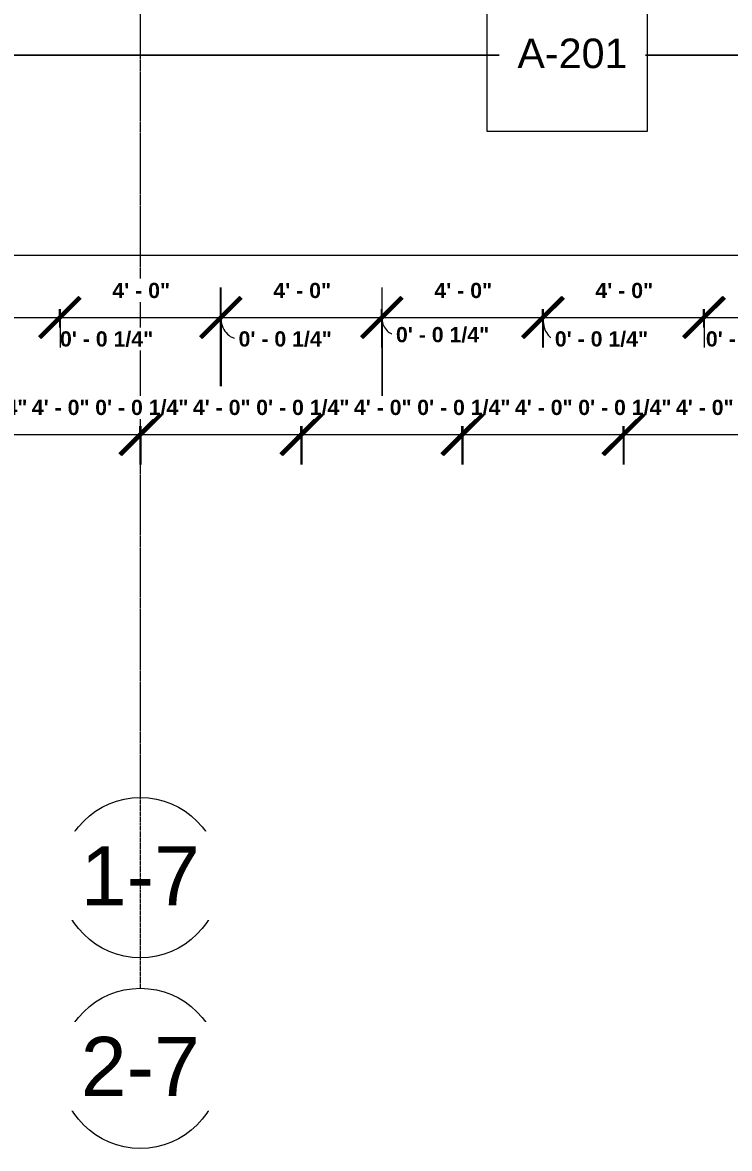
# Model space of a CAD drawing. Header units: inches. Extents: x 23906 to 26777, y -23220 to -20467.
# Drawn here: x 24498.1 to 24709.9, y -23219.7 to -22882.3 of the extents above; entities that cross this region are included whole.
import ezdxf

# ---------------------------------------------------------------- set-up
doc = ezdxf.new("R2010")
doc.units = ezdxf.units.IN
doc.header["$MEASUREMENT"] = 0
doc.linetypes.add('Grid Line 1_2_', pattern=[0.875, 0.5, -0.125, 0.125, -0.125])
for name, color, linetype, lineweight in [('A-ANNO-DIMS', 211, 'Continuous', 9), ('A-ANNO-DIMS-96', 211, 'Continuous', 9), ('A-SITE-ROAD', 130, 'Continuous', 20), ('A-SITE-SWLK', 140, 'Continuous', 20), ('C-TOPO', 7, 'Continuous', 20), ('G-ANNO-SYMB', 111, 'Continuous', 9), ('S-GRID', 1, 'Continuous', 9), ('S-GRID-IDEN', 1, 'Continuous', 9)]:
    doc.layers.add(name, color=color, linetype=linetype, lineweight=lineweight)
doc.styles.add('Arial', font='arial.ttf', dxfattribs={"height": 17.703593})
doc.styles.add('Arial_1', font='arial.ttf', dxfattribs={"height": 8.851796})
doc.styles.add('Arial_B_1', font='arialbd.ttf', dxfattribs={"height": 4.566403})
doc.dimstyles.new('OD_Dimension_2_1', dxfattribs={"dimscale": 12, "dimtxt": 4.5, "dimasz": 1, "dimexe": 0.75, "dimexo": 0.5, "dimgap": 0.375, "dimtad": 1, "dimdec": 4, "dimrnd": 0.0625, "dimzin": 1, "dimdsep": 46, "dimlunit": 4, "dimtxsty": 'Arial_B_1', "dimblk1": 'OBLIQUE', "dimblk2": 'OBLIQUE', "dimsah": 1, "dimcen": 0.09, "dimdle": 0.75, "dimazin": 0, "dimtfac": 1, "dimtdec": 4, "dimtix": 1, "dimtmove": 1, "dimatfit": 3, "dimfxl": 1, "dimtvp": 1, "dimtfill": 1, "dimfrac": 2, "dimtolj": 1, "dimtzin": 0, "dimlwd": 13, "dimlwe": 13, "dimarcsym": 2})
doc.dimstyles.new('OD_Dimension_2_2', dxfattribs={"dimscale": 12, "dimtxt": 4.5, "dimasz": 1, "dimexe": 0.75, "dimexo": 0.5, "dimgap": 0.375, "dimtad": 1, "dimdec": 4, "dimrnd": 0.0625, "dimzin": 1, "dimdsep": 46, "dimlunit": 4, "dimtxsty": 'Arial_B_1', "dimblk1": 'OBLIQUE', "dimblk2": 'OBLIQUE', "dimsah": 1, "dimcen": 0.09, "dimdle": 0.75, "dimazin": 0, "dimtfac": 1, "dimtdec": 4, "dimtix": 1, "dimtmove": 0, "dimatfit": 3, "dimfxl": 1, "dimtvp": 1, "dimtfill": 1, "dimfrac": 2, "dimtolj": 1, "dimtzin": 0, "dimlwd": 13, "dimlwe": 13, "dimarcsym": 2})

# ---------------------------------------------------------------- blocks, each defined once
blk = doc.blocks.new('Grid - Grid Head - Circle-14747-Enlarged First Floor Plan _East_')
at = {"layer": 'S-GRID-IDEN'}
blk.add_circle((0, 0), 0.25, dxfattribs=at)
blk = doc.blocks.new('Elevation - Detail Number-93309-Enlarged First Floor Plan _East_')
at = {"layer": 'G-ANNO-SYMB'}
for p, q in [((-0.25, -0.25), (-0.25, 0.25)), ((-0.25, 0.25), (0.25, 0.25)), ((0.25, 0.25), (0.25, -0.25)), ((0.25, -0.25), (-0.25, -0.25))]:
    blk.add_line(p, q, dxfattribs=at)
blk = doc.blocks.new('DIMBLOCK102-Enlarged First Floor Plan _East_')
at = {"layer": 'A-ANNO-DIMS-96', "lineweight": 13}
for p, q in [((24461.14, -22991.26), (24461.14, -22961.65)), ((24509.14, -22968.16), (24509.14, -22979.65)), ((24509.14, -22970.65), (24509.14, -22968.16)), ((24461.14, -22970.65), (24509.14, -22970.65)), ((24461.14, -22970.65), (24461.14, -22991.26))]:
    blk.add_line(p, q, dxfattribs=at)
at = {"layer": 'A-ANNO-DIMS-96', "lineweight": 50}
for p, q in [((24461.14, -22970.65), (24467.14, -22964.65)), ((24509.14, -22970.65), (24515.14, -22964.65)), ((24461.14, -22970.65), (24455.14, -22976.65)), ((24509.14, -22970.65), (24503.14, -22976.65))]:
    blk.add_line(p, q, dxfattribs=at)
at = {"layer": 'A-ANNO-DIMS-96', "color": 0, "lineweight": 13, "insert": (24476.75, -22960.29), "char_height": 4.566, "width": 20.1429, "attachment_point": 1, "line_spacing_factor": 0.938532, "style": 'Arial_B_1', "bg_fill": 3, "box_fill_scale": 1.25, "bg_fill_color": 0, "bg_fill_transparency": 0}
blk.add_mtext('4\' - 0"', dxfattribs=at)
blk = doc.blocks.new('_Oblique')
at = {"color": 0, "linetype": 'ByBlock', "lineweight": -2}
blk.add_line((-0.5, -0.5), (0.5, 0.5), dxfattribs=at)
blk = doc.blocks.new('DIMBLOCK103-Enlarged First Floor Plan _East_')
at = {"layer": 'A-ANNO-DIMS-96', "lineweight": 50}
for p, q in [((24509.14, -22970.65), (24515.14, -22964.65)), ((24509.39, -22970.65), (24515.39, -22964.65)), ((24509.14, -22970.65), (24503.14, -22976.65)), ((24509.39, -22970.65), (24503.39, -22976.65))]:
    blk.add_line(p, q, dxfattribs=at)
at = {"layer": 'A-ANNO-DIMS-96', "lineweight": 13}
for p, q in [((24509.14, -22968.16), (24509.14, -22979.65)), ((24509.14, -22970.65), (24509.14, -22968.16)), ((24509.39, -22968.16), (24509.39, -22979.65)), ((24509.39, -22970.65), (24509.39, -22968.16)), ((24509.14, -22970.65), (24509.39, -22970.65))]:
    blk.add_line(p, q, dxfattribs=at)
blk.add_ellipse((24509.3, -22970.65), major_axis=(0, 6.44), ratio=0.005126, start_param=1.570796, end_param=3.141593, dxfattribs=at)
at = {"layer": 'A-ANNO-DIMS-96', "color": 0, "lineweight": 13, "insert": (24509.3, -22974.81), "char_height": 4.5664, "width": 32.4857, "attachment_point": 1, "line_spacing_factor": 0.938532, "style": 'Arial_B_1', "bg_fill": 3, "box_fill_scale": 1.25, "bg_fill_color": 0, "bg_fill_transparency": 0}
blk.add_mtext('0\' - 0 1/4"', dxfattribs=at)
blk = doc.blocks.new('DIMBLOCK104-Enlarged First Floor Plan _East_')
at = {"layer": 'A-ANNO-DIMS-96', "lineweight": 13}
for p, q in [((24557.39, -22991.26), (24557.39, -22961.65)), ((24509.39, -22968.16), (24509.39, -22979.65)), ((24509.39, -22970.65), (24509.39, -22968.16)), ((24509.39, -22970.65), (24557.39, -22970.65)), ((24557.39, -22970.65), (24557.39, -22991.26))]:
    blk.add_line(p, q, dxfattribs=at)
at = {"layer": 'A-ANNO-DIMS-96', "lineweight": 50}
for p, q in [((24509.39, -22970.65), (24515.39, -22964.65)), ((24557.39, -22970.65), (24563.39, -22964.65)), ((24509.39, -22970.65), (24503.39, -22976.65)), ((24557.39, -22970.65), (24551.39, -22976.65))]:
    blk.add_line(p, q, dxfattribs=at)
at = {"layer": 'A-ANNO-DIMS-96', "color": 0, "lineweight": 13, "insert": (24525, -22960.29), "char_height": 4.566, "width": 20.1429, "attachment_point": 1, "line_spacing_factor": 0.938532, "style": 'Arial_B_1', "bg_fill": 3, "box_fill_scale": 1.25, "bg_fill_color": 0, "bg_fill_transparency": 0}
blk.add_mtext('4\' - 0"', dxfattribs=at)
blk = doc.blocks.new('DIMBLOCK105-Enlarged First Floor Plan _East_')
at = {"layer": 'A-ANNO-DIMS-96', "lineweight": 13}
for p, q in [((24557.39, -22991.26), (24557.39, -22961.65)), ((24557.64, -22991.26), (24557.64, -22961.65)), ((24557.39, -22970.65), (24557.64, -22970.65)), ((24557.39, -22970.65), (24557.39, -22991.26)), ((24557.64, -22970.65), (24557.64, -22991.26))]:
    blk.add_line(p, q, dxfattribs=at)
at = {"layer": 'A-ANNO-DIMS-96', "lineweight": 50}
for p, q in [((24557.39, -22970.65), (24563.39, -22964.65)), ((24557.64, -22970.65), (24563.64, -22964.65)), ((24557.39, -22970.65), (24551.39, -22976.65)), ((24557.64, -22970.65), (24551.64, -22976.65))]:
    blk.add_line(p, q, dxfattribs=at)
at = {"layer": 'A-ANNO-DIMS-96', "lineweight": 13}
blk.add_ellipse((24562.81, -22970.65), major_axis=(0, 6.44), ratio=0.821319, start_param=1.570796, end_param=3.141593, dxfattribs=at)
at = {"layer": 'A-ANNO-DIMS-96', "color": 0, "lineweight": 13, "insert": (24562.81, -22974.81), "char_height": 4.5664, "width": 32.4857, "attachment_point": 1, "line_spacing_factor": 0.938532, "style": 'Arial_B_1', "bg_fill": 3, "box_fill_scale": 1.25, "bg_fill_color": 0, "bg_fill_transparency": 0}
blk.add_mtext('0\' - 0 1/4"', dxfattribs=at)
blk = doc.blocks.new('DIMBLOCK106-Enlarged First Floor Plan _East_')
at = {"layer": 'A-ANNO-DIMS-96', "lineweight": 13}
for p, q in [((24557.64, -22991.26), (24557.64, -22961.65)), ((24605.64, -22968.16), (24605.64, -22979.65)), ((24605.64, -22970.65), (24605.64, -22968.16)), ((24557.64, -22970.65), (24605.64, -22970.65)), ((24557.64, -22970.65), (24557.64, -22991.26))]:
    blk.add_line(p, q, dxfattribs=at)
at = {"layer": 'A-ANNO-DIMS-96', "lineweight": 50}
for p, q in [((24557.64, -22970.65), (24563.64, -22964.65)), ((24605.64, -22970.65), (24611.64, -22964.65)), ((24557.64, -22970.65), (24551.64, -22976.65)), ((24605.64, -22970.65), (24599.64, -22976.65))]:
    blk.add_line(p, q, dxfattribs=at)
at = {"layer": 'A-ANNO-DIMS-96', "color": 0, "lineweight": 13, "insert": (24573.25, -22960.29), "char_height": 4.566, "width": 20.1429, "attachment_point": 1, "line_spacing_factor": 0.938532, "style": 'Arial_B_1', "bg_fill": 3, "box_fill_scale": 1.25, "bg_fill_color": 0, "bg_fill_transparency": 0}
blk.add_mtext('4\' - 0"', dxfattribs=at)
blk = doc.blocks.new('DIMBLOCK107-Enlarged First Floor Plan _East_')
at = {"layer": 'A-ANNO-DIMS-96', "lineweight": 13}
for p, q in [((24605.89, -22998.63), (24605.89, -22961.65)), ((24605.64, -22968.16), (24605.64, -22979.65)), ((24605.64, -22970.65), (24605.64, -22968.16)), ((24605.64, -22970.65), (24605.89, -22970.65)), ((24605.89, -22970.65), (24605.89, -22998.63))]:
    blk.add_line(p, q, dxfattribs=at)
at = {"layer": 'A-ANNO-DIMS-96', "lineweight": 50}
for p, q in [((24605.64, -22970.65), (24611.64, -22964.65)), ((24605.89, -22970.65), (24611.89, -22964.65)), ((24605.64, -22970.65), (24599.64, -22976.65)), ((24605.89, -22970.65), (24599.89, -22976.65))]:
    blk.add_line(p, q, dxfattribs=at)
at = {"layer": 'A-ANNO-DIMS-96', "lineweight": 13}
blk.add_ellipse((24609.98, -22970.65), major_axis=(0, 5.15), ratio=0.817726, start_param=1.570796, end_param=3.141593, dxfattribs=at)
at = {"layer": 'A-ANNO-DIMS-96', "color": 0, "lineweight": 13, "insert": (24609.98, -22973.52), "char_height": 4.5664, "width": 32.4857, "attachment_point": 1, "line_spacing_factor": 0.938532, "style": 'Arial_B_1', "bg_fill": 3, "box_fill_scale": 1.25, "bg_fill_color": 0, "bg_fill_transparency": 0}
blk.add_mtext('0\' - 0 1/4"', dxfattribs=at)
blk = doc.blocks.new('DIMBLOCK108-Enlarged First Floor Plan _East_')
at = {"layer": 'A-ANNO-DIMS-96', "lineweight": 13}
for p, q in [((24605.89, -22998.63), (24605.89, -22961.65)), ((24653.89, -22968.16), (24653.89, -22979.65)), ((24653.89, -22970.65), (24653.89, -22968.16)), ((24605.89, -22970.65), (24653.89, -22970.65)), ((24605.89, -22970.65), (24605.89, -22998.63))]:
    blk.add_line(p, q, dxfattribs=at)
at = {"layer": 'A-ANNO-DIMS-96', "lineweight": 50}
for p, q in [((24605.89, -22970.65), (24611.89, -22964.65)), ((24653.89, -22970.65), (24659.89, -22964.65)), ((24605.89, -22970.65), (24599.89, -22976.65)), ((24653.89, -22970.65), (24647.89, -22976.65))]:
    blk.add_line(p, q, dxfattribs=at)
at = {"layer": 'A-ANNO-DIMS-96', "color": 0, "lineweight": 13, "insert": (24621.5, -22960.29), "char_height": 4.566, "width": 20.1429, "attachment_point": 1, "line_spacing_factor": 0.938532, "style": 'Arial_B_1', "bg_fill": 3, "box_fill_scale": 1.25, "bg_fill_color": 0, "bg_fill_transparency": 0}
blk.add_mtext('4\' - 0"', dxfattribs=at)
blk = doc.blocks.new('DIMBLOCK109-Enlarged First Floor Plan _East_')
at = {"layer": 'A-ANNO-DIMS-96', "lineweight": 50}
for p, q in [((24653.89, -22970.65), (24659.89, -22964.65)), ((24654.14, -22970.65), (24660.14, -22964.65)), ((24653.89, -22970.65), (24647.89, -22976.65)), ((24654.14, -22970.65), (24648.14, -22976.65))]:
    blk.add_line(p, q, dxfattribs=at)
at = {"layer": 'A-ANNO-DIMS-96', "lineweight": 13}
for p, q in [((24653.89, -22968.16), (24653.89, -22979.65)), ((24653.89, -22970.65), (24653.89, -22968.16)), ((24654.14, -22968.16), (24654.14, -22979.65)), ((24654.14, -22970.65), (24654.14, -22968.16)), ((24653.89, -22970.65), (24654.14, -22970.65))]:
    blk.add_line(p, q, dxfattribs=at)
blk.add_ellipse((24657.59, -22970.65), major_axis=(0, 6.44), ratio=0.555523, start_param=1.570796, end_param=3.141593, dxfattribs=at)
at = {"layer": 'A-ANNO-DIMS-96', "color": 0, "lineweight": 13, "insert": (24657.59, -22974.81), "char_height": 4.5664, "width": 32.4857, "attachment_point": 1, "line_spacing_factor": 0.938532, "style": 'Arial_B_1', "bg_fill": 3, "box_fill_scale": 1.25, "bg_fill_color": 0, "bg_fill_transparency": 0}
blk.add_mtext('0\' - 0 1/4"', dxfattribs=at)
blk = doc.blocks.new('DIMBLOCK110-Enlarged First Floor Plan _East_')
at = {"layer": 'A-ANNO-DIMS-96', "lineweight": 50}
for p, q in [((24654.14, -22970.65), (24660.14, -22964.65)), ((24702.14, -22970.65), (24708.14, -22964.65)), ((24654.14, -22970.65), (24648.14, -22976.65)), ((24702.14, -22970.65), (24696.14, -22976.65))]:
    blk.add_line(p, q, dxfattribs=at)
at = {"layer": 'A-ANNO-DIMS-96', "lineweight": 13}
for p, q in [((24654.14, -22968.16), (24654.14, -22979.65)), ((24654.14, -22970.65), (24654.14, -22968.16)), ((24702.14, -22968.16), (24702.14, -22979.65)), ((24702.14, -22970.65), (24702.14, -22968.16)), ((24654.14, -22970.65), (24702.14, -22970.65))]:
    blk.add_line(p, q, dxfattribs=at)
at = {"layer": 'A-ANNO-DIMS-96', "color": 0, "lineweight": 13, "insert": (24669.75, -22960.29), "char_height": 4.566, "width": 20.1429, "attachment_point": 1, "line_spacing_factor": 0.938532, "style": 'Arial_B_1', "bg_fill": 3, "box_fill_scale": 1.25, "bg_fill_color": 0, "bg_fill_transparency": 0}
blk.add_mtext('4\' - 0"', dxfattribs=at)
blk = doc.blocks.new('DIMBLOCK111-Enlarged First Floor Plan _East_')
at = {"layer": 'A-ANNO-DIMS-96', "lineweight": 50}
for p, q in [((24702.14, -22970.65), (24708.14, -22964.65)), ((24702.39, -22970.65), (24708.39, -22964.65)), ((24702.14, -22970.65), (24696.14, -22976.65)), ((24702.39, -22970.65), (24696.39, -22976.65))]:
    blk.add_line(p, q, dxfattribs=at)
at = {"layer": 'A-ANNO-DIMS-96', "lineweight": 13}
for p, q in [((24702.14, -22968.16), (24702.14, -22979.65)), ((24702.14, -22970.65), (24702.14, -22968.16)), ((24702.39, -22968.16), (24702.39, -22979.65)), ((24702.39, -22970.65), (24702.39, -22968.16)), ((24702.14, -22970.65), (24702.39, -22970.65))]:
    blk.add_line(p, q, dxfattribs=at)
blk.add_ellipse((24702.85, -22970.65), major_axis=(0, 6.44), ratio=0.090659, start_param=1.570796, end_param=3.141593, dxfattribs=at)
at = {"layer": 'A-ANNO-DIMS-96', "color": 0, "lineweight": 13, "insert": (24702.85, -22974.81), "char_height": 4.5664, "width": 32.4857, "attachment_point": 1, "line_spacing_factor": 0.938532, "style": 'Arial_B_1', "bg_fill": 3, "box_fill_scale": 1.25, "bg_fill_color": 0, "bg_fill_transparency": 0}
blk.add_mtext('0\' - 0 1/4"', dxfattribs=at)
blk = doc.blocks.new('DIMBLOCK112-Enlarged First Floor Plan _East_')
at = {"layer": 'A-ANNO-DIMS-96', "lineweight": 50}
for p, q in [((24702.39, -22970.65), (24708.39, -22964.65)), ((24750.39, -22970.65), (24756.39, -22964.65)), ((24702.39, -22970.65), (24696.39, -22976.65)), ((24750.39, -22970.65), (24744.39, -22976.65))]:
    blk.add_line(p, q, dxfattribs=at)
at = {"layer": 'A-ANNO-DIMS-96', "lineweight": 13}
for p, q in [((24702.39, -22968.16), (24702.39, -22979.65)), ((24702.39, -22970.65), (24702.39, -22968.16)), ((24750.39, -22968.16), (24750.39, -22979.65)), ((24750.39, -22970.65), (24750.39, -22968.16)), ((24702.39, -22970.65), (24750.39, -22970.65))]:
    blk.add_line(p, q, dxfattribs=at)
at = {"layer": 'A-ANNO-DIMS-96', "color": 0, "lineweight": 13, "insert": (24718, -22960.29), "char_height": 4.566, "width": 20.1429, "attachment_point": 1, "line_spacing_factor": 0.938532, "style": 'Arial_B_1', "bg_fill": 3, "box_fill_scale": 1.25, "bg_fill_color": 0, "bg_fill_transparency": 0}
blk.add_mtext('4\' - 0"', dxfattribs=at)
blk = doc.blocks.new('DIMBLOCK199-Enlarged First Floor Plan _East_')
at = {"layer": 'A-ANNO-DIMS-96', "lineweight": 50}
for p, q in [((24485.02, -23005.69), (24491.02, -22999.69)), ((24485.27, -23005.69), (24491.27, -22999.69)), ((24485.02, -23005.69), (24479.02, -23011.69)), ((24485.27, -23005.69), (24479.27, -23011.69))]:
    blk.add_line(p, q, dxfattribs=at)
at = {"layer": 'A-ANNO-DIMS-96', "lineweight": 13}
for p, q in [((24485.02, -23003.2), (24485.02, -23014.69)), ((24485.02, -23005.69), (24485.02, -23003.2)), ((24485.27, -23003.2), (24485.27, -23014.69)), ((24485.27, -23005.69), (24485.27, -23003.2)), ((24485.02, -23005.69), (24485.27, -23005.69))]:
    blk.add_line(p, q, dxfattribs=at)
at = {"layer": 'A-ANNO-DIMS-96', "color": 0, "lineweight": 13, "insert": (24471.6, -22995.33), "char_height": 4.5664, "width": 32.4857, "attachment_point": 1, "line_spacing_factor": 0.938532, "style": 'Arial_B_1', "bg_fill": 3, "box_fill_scale": 1.25, "bg_fill_color": 0, "bg_fill_transparency": 0}
blk.add_mtext('0\' - 0 1/4"', dxfattribs=at)
blk = doc.blocks.new('DIMBLOCK200-Enlarged First Floor Plan _East_')
at = {"layer": 'A-ANNO-DIMS-96', "lineweight": 50}
for p, q in [((24485.27, -23005.69), (24491.27, -22999.69)), ((24533.27, -23005.69), (24539.27, -22999.69)), ((24485.27, -23005.69), (24479.27, -23011.69)), ((24533.27, -23005.69), (24527.27, -23011.69))]:
    blk.add_line(p, q, dxfattribs=at)
at = {"layer": 'A-ANNO-DIMS-96', "lineweight": 13}
for p, q in [((24485.27, -23003.2), (24485.27, -23014.69)), ((24485.27, -23005.69), (24485.27, -23003.2)), ((24533.27, -23003.2), (24533.27, -23014.69)), ((24533.27, -23005.69), (24533.27, -23003.2)), ((24485.27, -23005.69), (24533.27, -23005.69))]:
    blk.add_line(p, q, dxfattribs=at)
at = {"layer": 'A-ANNO-DIMS-96', "color": 0, "lineweight": 13, "insert": (24500.87, -22995.33), "char_height": 4.566, "width": 20.1429, "attachment_point": 1, "line_spacing_factor": 0.938532, "style": 'Arial_B_1', "bg_fill": 3, "box_fill_scale": 1.25, "bg_fill_color": 0, "bg_fill_transparency": 0}
blk.add_mtext('4\' - 0"', dxfattribs=at)
blk = doc.blocks.new('DIMBLOCK201-Enlarged First Floor Plan _East_')
at = {"layer": 'A-ANNO-DIMS-96', "lineweight": 50}
for p, q in [((24533.27, -23005.69), (24539.27, -22999.69)), ((24533.52, -23005.69), (24539.52, -22999.69)), ((24533.27, -23005.69), (24527.27, -23011.69)), ((24533.52, -23005.69), (24527.52, -23011.69))]:
    blk.add_line(p, q, dxfattribs=at)
at = {"layer": 'A-ANNO-DIMS-96', "lineweight": 13}
for p, q in [((24533.27, -23003.2), (24533.27, -23014.69)), ((24533.27, -23005.69), (24533.27, -23003.2)), ((24533.52, -23003.2), (24533.52, -23014.69)), ((24533.52, -23005.69), (24533.52, -23003.2)), ((24533.27, -23005.69), (24533.52, -23005.69))]:
    blk.add_line(p, q, dxfattribs=at)
at = {"layer": 'A-ANNO-DIMS-96', "color": 0, "lineweight": 13, "insert": (24519.85, -22995.33), "char_height": 4.5664, "width": 32.4857, "attachment_point": 1, "line_spacing_factor": 0.938532, "style": 'Arial_B_1', "bg_fill": 3, "box_fill_scale": 1.25, "bg_fill_color": 0, "bg_fill_transparency": 0}
blk.add_mtext('0\' - 0 1/4"', dxfattribs=at)
blk = doc.blocks.new('DIMBLOCK202-Enlarged First Floor Plan _East_')
at = {"layer": 'A-ANNO-DIMS-96', "lineweight": 50}
for p, q in [((24533.52, -23005.69), (24539.52, -22999.69)), ((24581.52, -23005.69), (24587.52, -22999.69)), ((24533.52, -23005.69), (24527.52, -23011.69)), ((24581.52, -23005.69), (24575.52, -23011.69))]:
    blk.add_line(p, q, dxfattribs=at)
at = {"layer": 'A-ANNO-DIMS-96', "lineweight": 13}
for p, q in [((24533.52, -23003.2), (24533.52, -23014.69)), ((24533.52, -23005.69), (24533.52, -23003.2)), ((24581.52, -23003.2), (24581.52, -23014.69)), ((24581.52, -23005.69), (24581.52, -23003.2)), ((24533.52, -23005.69), (24581.52, -23005.69))]:
    blk.add_line(p, q, dxfattribs=at)
at = {"layer": 'A-ANNO-DIMS-96', "color": 0, "lineweight": 13, "insert": (24549.12, -22995.33), "char_height": 4.566, "width": 20.1429, "attachment_point": 1, "line_spacing_factor": 0.938532, "style": 'Arial_B_1', "bg_fill": 3, "box_fill_scale": 1.25, "bg_fill_color": 0, "bg_fill_transparency": 0}
blk.add_mtext('4\' - 0"', dxfattribs=at)
blk = doc.blocks.new('DIMBLOCK203-Enlarged First Floor Plan _East_')
at = {"layer": 'A-ANNO-DIMS-96', "lineweight": 50}
for p, q in [((24581.52, -23005.69), (24587.52, -22999.69)), ((24581.77, -23005.69), (24587.77, -22999.69)), ((24581.52, -23005.69), (24575.52, -23011.69)), ((24581.77, -23005.69), (24575.77, -23011.69))]:
    blk.add_line(p, q, dxfattribs=at)
at = {"layer": 'A-ANNO-DIMS-96', "lineweight": 13}
for p, q in [((24581.52, -23003.2), (24581.52, -23014.69)), ((24581.52, -23005.69), (24581.52, -23003.2)), ((24581.77, -23003.2), (24581.77, -23014.69)), ((24581.77, -23005.69), (24581.77, -23003.2)), ((24581.52, -23005.69), (24581.77, -23005.69))]:
    blk.add_line(p, q, dxfattribs=at)
at = {"layer": 'A-ANNO-DIMS-96', "color": 0, "lineweight": 13, "insert": (24568.1, -22995.33), "char_height": 4.5664, "width": 32.4857, "attachment_point": 1, "line_spacing_factor": 0.938532, "style": 'Arial_B_1', "bg_fill": 3, "box_fill_scale": 1.25, "bg_fill_color": 0, "bg_fill_transparency": 0}
blk.add_mtext('0\' - 0 1/4"', dxfattribs=at)
blk = doc.blocks.new('DIMBLOCK204-Enlarged First Floor Plan _East_')
at = {"layer": 'A-ANNO-DIMS-96', "lineweight": 50}
for p, q in [((24581.77, -23005.69), (24587.77, -22999.69)), ((24629.77, -23005.69), (24635.77, -22999.69)), ((24581.77, -23005.69), (24575.77, -23011.69)), ((24629.77, -23005.69), (24623.77, -23011.69))]:
    blk.add_line(p, q, dxfattribs=at)
at = {"layer": 'A-ANNO-DIMS-96', "lineweight": 13}
for p, q in [((24581.77, -23003.2), (24581.77, -23014.69)), ((24581.77, -23005.69), (24581.77, -23003.2)), ((24629.77, -23003.2), (24629.77, -23014.69)), ((24629.77, -23005.69), (24629.77, -23003.2)), ((24581.77, -23005.69), (24629.77, -23005.69))]:
    blk.add_line(p, q, dxfattribs=at)
at = {"layer": 'A-ANNO-DIMS-96', "color": 0, "lineweight": 13, "insert": (24597.37, -22995.33), "char_height": 4.566, "width": 20.1429, "attachment_point": 1, "line_spacing_factor": 0.938532, "style": 'Arial_B_1', "bg_fill": 3, "box_fill_scale": 1.25, "bg_fill_color": 0, "bg_fill_transparency": 0}
blk.add_mtext('4\' - 0"', dxfattribs=at)
blk = doc.blocks.new('DIMBLOCK205-Enlarged First Floor Plan _East_')
at = {"layer": 'A-ANNO-DIMS-96', "lineweight": 50}
for p, q in [((24629.77, -23005.69), (24635.77, -22999.69)), ((24630.02, -23005.69), (24636.02, -22999.69)), ((24629.77, -23005.69), (24623.77, -23011.69)), ((24630.02, -23005.69), (24624.02, -23011.69))]:
    blk.add_line(p, q, dxfattribs=at)
at = {"layer": 'A-ANNO-DIMS-96', "lineweight": 13}
for p, q in [((24629.77, -23003.2), (24629.77, -23014.69)), ((24629.77, -23005.69), (24629.77, -23003.2)), ((24630.02, -23003.2), (24630.02, -23014.69)), ((24630.02, -23005.69), (24630.02, -23003.2)), ((24629.77, -23005.69), (24630.02, -23005.69))]:
    blk.add_line(p, q, dxfattribs=at)
at = {"layer": 'A-ANNO-DIMS-96', "color": 0, "lineweight": 13, "insert": (24616.35, -22995.33), "char_height": 4.5664, "width": 32.4857, "attachment_point": 1, "line_spacing_factor": 0.938532, "style": 'Arial_B_1', "bg_fill": 3, "box_fill_scale": 1.25, "bg_fill_color": 0, "bg_fill_transparency": 0}
blk.add_mtext('0\' - 0 1/4"', dxfattribs=at)
blk = doc.blocks.new('DIMBLOCK206-Enlarged First Floor Plan _East_')
at = {"layer": 'A-ANNO-DIMS-96', "lineweight": 50}
for p, q in [((24630.02, -23005.69), (24636.02, -22999.69)), ((24678.02, -23005.69), (24684.02, -22999.69)), ((24630.02, -23005.69), (24624.02, -23011.69)), ((24678.02, -23005.69), (24672.02, -23011.69))]:
    blk.add_line(p, q, dxfattribs=at)
at = {"layer": 'A-ANNO-DIMS-96', "lineweight": 13}
for p, q in [((24630.02, -23003.2), (24630.02, -23014.69)), ((24630.02, -23005.69), (24630.02, -23003.2)), ((24678.02, -23003.2), (24678.02, -23014.69)), ((24678.02, -23005.69), (24678.02, -23003.2)), ((24630.02, -23005.69), (24678.02, -23005.69))]:
    blk.add_line(p, q, dxfattribs=at)
at = {"layer": 'A-ANNO-DIMS-96', "color": 0, "lineweight": 13, "insert": (24645.62, -22995.33), "char_height": 4.566, "width": 20.1429, "attachment_point": 1, "line_spacing_factor": 0.938532, "style": 'Arial_B_1', "bg_fill": 3, "box_fill_scale": 1.25, "bg_fill_color": 0, "bg_fill_transparency": 0}
blk.add_mtext('4\' - 0"', dxfattribs=at)
blk = doc.blocks.new('DIMBLOCK207-Enlarged First Floor Plan _East_')
at = {"layer": 'A-ANNO-DIMS-96', "lineweight": 50}
for p, q in [((24678.02, -23005.69), (24684.02, -22999.69)), ((24678.27, -23005.69), (24684.27, -22999.69)), ((24678.02, -23005.69), (24672.02, -23011.69)), ((24678.27, -23005.69), (24672.27, -23011.69))]:
    blk.add_line(p, q, dxfattribs=at)
at = {"layer": 'A-ANNO-DIMS-96', "lineweight": 13}
for p, q in [((24678.02, -23003.2), (24678.02, -23014.69)), ((24678.02, -23005.69), (24678.02, -23003.2)), ((24678.27, -23003.2), (24678.27, -23014.69)), ((24678.27, -23005.69), (24678.27, -23003.2)), ((24678.02, -23005.69), (24678.27, -23005.69))]:
    blk.add_line(p, q, dxfattribs=at)
at = {"layer": 'A-ANNO-DIMS-96', "color": 0, "lineweight": 13, "insert": (24664.6, -22995.33), "char_height": 4.5664, "width": 32.4857, "attachment_point": 1, "line_spacing_factor": 0.938532, "style": 'Arial_B_1', "bg_fill": 3, "box_fill_scale": 1.25, "bg_fill_color": 0, "bg_fill_transparency": 0}
blk.add_mtext('0\' - 0 1/4"', dxfattribs=at)
blk = doc.blocks.new('DIMBLOCK208-Enlarged First Floor Plan _East_')
at = {"layer": 'A-ANNO-DIMS-96', "lineweight": 50}
for p, q in [((24678.27, -23005.69), (24684.27, -22999.69)), ((24726.27, -23005.69), (24732.27, -22999.69)), ((24678.27, -23005.69), (24672.27, -23011.69)), ((24726.27, -23005.69), (24720.27, -23011.69))]:
    blk.add_line(p, q, dxfattribs=at)
at = {"layer": 'A-ANNO-DIMS-96', "lineweight": 13}
for p, q in [((24678.27, -23003.2), (24678.27, -23014.69)), ((24678.27, -23005.69), (24678.27, -23003.2)), ((24726.27, -23003.2), (24726.27, -23014.69)), ((24726.27, -23005.69), (24726.27, -23003.2)), ((24678.27, -23005.69), (24726.27, -23005.69))]:
    blk.add_line(p, q, dxfattribs=at)
at = {"layer": 'A-ANNO-DIMS-96', "color": 0, "lineweight": 13, "insert": (24693.87, -22995.33), "char_height": 4.566, "width": 20.1429, "attachment_point": 1, "line_spacing_factor": 0.938532, "style": 'Arial_B_1', "bg_fill": 3, "box_fill_scale": 1.25, "bg_fill_color": 0, "bg_fill_transparency": 0}
blk.add_mtext('4\' - 0"', dxfattribs=at)

msp = doc.modelspace()

# ---------------------------------------------------------------- linework, layer by layer
at = {"layer": 'A-SITE-ROAD', "color": 43, "lineweight": 13}
msp.add_line((26158.89344, -22952.06748), (24207.10448, -22952.06748), dxfattribs=at)
at = {"layer": 'A-SITE-SWLK', "color": 43, "lineweight": 13}
msp.add_line((24244.01523, -22892.06748), (25981.01523, -22892.06748), dxfattribs=at)
at = {"layer": 'C-TOPO', "color": 43, "lineweight": 13}
for p, q in [((24244.01514, -22892.06689), (25981.0166, -22892.06689)), ((25981.0166, -22892.06689), (24244.01514, -22892.06689)), ((26363.89648, -22952.06689), (24207.10448, -22952.06689)), ((26284.88965, -22952.06689), (24207.10448, -22952.06689))]:
    msp.add_line(p, q, dxfattribs=at)
at = {"layer": 'S-GRID', "linetype": 'Grid Line 1_2_'}
msp.add_line((24533.39023, -23114.51771), (24533.39023, -20749.66023), dxfattribs=at)

# ---------------------------------------------------------------- block references
at = {"layer": 'G-ANNO-SYMB', "xscale": 95.99999999999994, "yscale": 95.99999999999994, "zscale": 95.99999999999994}
msp.add_blockref('Elevation - Detail Number-93309-Enlarged First Floor Plan _East_', (24661.27307, -22890.90862), dxfattribs=at)
at = {"layer": 'S-GRID-IDEN', "xscale": 95.99999999999994, "yscale": 95.99999999999994, "zscale": 95.99999999999994}
for p in [(24533.39023, -23138.51771), (24533.39023, -23195.65854)]:
    msp.add_blockref('Grid - Grid Head - Circle-14747-Enlarged First Floor Plan _East_', p, dxfattribs=at)

# ---------------------------------------------------------------- dimensions: what is measured, and where the dimension line sits
at = {"layer": 'A-ANNO-DIMS', "lineweight": 13}
for base, p1, p2, override, picture, middle in [((24509.14023, -22970.64582), (24461.14023, -22985.26325), (24509.14023, -22962.16053), {"dimpost": '<>', "dimfxl": 53.270398}, 'DIMBLOCK102-Enlarged First Floor Plan _East_', (24485.14023, -22963.81433)), ((24485.26523, -23005.68557), (24485.01523, -22997.20029), (24485.26523, -22997.20029), {"dimpost": '<>', "dimfxl": 0.25}, 'DIMBLOCK199-Enlarged First Floor Plan _East_', (24485.14023, -22998.8245))]:
    dim = msp.add_linear_dim(base=base, p1=p1, p2=p2, dimstyle='OD_Dimension_2_2', override=override, dxfattribs=at)
    dim.commit()
    dim.dimension.update_dxf_attribs({"geometry": picture, "text_midpoint": middle})

# ---------------------------------------------------------------- next in the draw order: texts
at = {"layer": 'G-ANNO-SYMB', "insert": (24662.87064, -22887.09519), "char_height": 8.851796, "width": 39.312, "attachment_point": 2, "line_spacing_factor": 0.938532, "style": 'Arial_1', "bg_fill": 3, "box_fill_scale": 1.25, "bg_fill_color": 0, "bg_fill_transparency": 0}
msp.add_mtext('A-201', dxfattribs=at)
at = {"layer": 'S-GRID-IDEN', "char_height": 17.703593, "width": 42.552, "attachment_point": 2, "line_spacing_factor": 0.938532, "style": 'Arial', "bg_fill": 3, "box_fill_scale": 1.25, "bg_fill_color": 0, "bg_fill_transparency": 0}
for s, insert in [('1-7', (24533.38561, -23129.08084)), ('2-7', (24533.38561, -23186.22167))]:
    msp.add_mtext(s, dxfattribs=dict(at, insert=insert))

# ---------------------------------------------------------------- next in the draw order: linework, layer by layer
at = {"layer": 'S-GRID', "linetype": 'Grid Line 1_2_'}
msp.add_line((24533.39023, -23171.65854), (24533.39023, -20902.42781), dxfattribs=at)

# ---------------------------------------------------------------- next in the draw order: dimensions: what is measured, and where the dimension line sits
at = {"layer": 'A-ANNO-DIMS', "lineweight": 13}
dim = msp.add_linear_dim(base=(24509.39023, -22970.64582), p1=(24509.14023, -22962.16053), p2=(24509.39023, -22962.16053), dimstyle='OD_Dimension_2_1', override={"dimpost": '<>', "dimfxl": 0.25}, dxfattribs=at)
dim.commit()
dim.dimension.update_dxf_attribs({"geometry": 'DIMBLOCK103-Enlarged First Floor Plan _East_', "text_midpoint": (24525.54111, -22977.85127), "dimtype": 160})
dim = msp.add_linear_dim(base=(24533.26523, -23005.68557), p1=(24485.26523, -22997.20029), p2=(24533.26523, -22997.20029), dimstyle='OD_Dimension_2_2', override={"dimpost": '<>', "dimfxl": 48}, dxfattribs=at)
dim.commit()
dim.dimension.update_dxf_attribs({"geometry": 'DIMBLOCK200-Enlarged First Floor Plan _East_', "text_midpoint": (24509.26523, -22998.85409)})

# ---------------------------------------------------------------- next in the draw order: dimensions: what is measured, and where the dimension line sits
for base, p1, p2, override, picture, middle in [((24557.39023, -22970.64582), (24509.39023, -22962.16053), (24557.39023, -22985.26325), {"dimpost": '<>', "dimfxl": 53.270398}, 'DIMBLOCK104-Enlarged First Floor Plan _East_', (24533.39023, -22963.81433)), ((24533.51523, -23005.68557), (24533.26523, -22997.20029), (24533.51523, -22997.20029), {"dimpost": '<>', "dimfxl": 0.25}, 'DIMBLOCK201-Enlarged First Floor Plan _East_', (24533.39023, -22998.8245))]:
    dim = msp.add_linear_dim(base=base, p1=p1, p2=p2, dimstyle='OD_Dimension_2_2', override=override, dxfattribs=at)
    dim.commit()
    dim.dimension.update_dxf_attribs({"geometry": picture, "text_midpoint": middle})

# ---------------------------------------------------------------- next in the draw order: dimensions: what is measured, and where the dimension line sits
dim = msp.add_linear_dim(base=(24557.64023, -22970.64582), p1=(24557.39023, -22985.26325), p2=(24557.64023, -22985.26325), dimstyle='OD_Dimension_2_1', override={"dimpost": '<>', "dimfxl": 0.25}, dxfattribs=at)
dim.commit()
dim.dimension.update_dxf_attribs({"geometry": 'DIMBLOCK105-Enlarged First Floor Plan _East_', "text_midpoint": (24579.04892, -22977.85127), "dimtype": 160})
dim = msp.add_linear_dim(base=(24581.51523, -23005.68557), p1=(24533.51523, -22997.20029), p2=(24581.51523, -22997.20029), dimstyle='OD_Dimension_2_2', override={"dimpost": '<>', "dimfxl": 48}, dxfattribs=at)
dim.commit()
dim.dimension.update_dxf_attribs({"geometry": 'DIMBLOCK202-Enlarged First Floor Plan _East_', "text_midpoint": (24557.51523, -22998.85409)})

# ---------------------------------------------------------------- next in the draw order: dimensions: what is measured, and where the dimension line sits
dim = msp.add_linear_dim(base=(24605.64023, -22970.64582), p1=(24557.64023, -22985.26325), p2=(24605.64023, -22962.16053), dimstyle='OD_Dimension_2_2', override={"dimpost": '<>', "dimfxl": 53.270398}, dxfattribs=at)
dim.commit()
dim.dimension.update_dxf_attribs({"geometry": 'DIMBLOCK106-Enlarged First Floor Plan _East_', "text_midpoint": (24581.64023, -22963.81433)})

# ---------------------------------------------------------------- next in the draw order: dimensions: what is measured, and where the dimension line sits
dim = msp.add_linear_dim(base=(24605.89023, -22970.64582), p1=(24605.64023, -22962.16053), p2=(24605.89023, -22992.62731), dimstyle='OD_Dimension_2_1', override={"dimpost": '<>', "dimfxl": 30.467799}, dxfattribs=at)
dim.commit()
dim.dimension.update_dxf_attribs({"geometry": 'DIMBLOCK107-Enlarged First Floor Plan _East_', "text_midpoint": (24626.22275, -22976.56353), "dimtype": 160})

# ---------------------------------------------------------------- next in the draw order: dimensions: what is measured, and where the dimension line sits
dim = msp.add_linear_dim(base=(24653.89023, -22970.64582), p1=(24605.89023, -22992.62731), p2=(24653.89023, -22962.16053), dimstyle='OD_Dimension_2_2', override={"dimpost": '<>', "dimfxl": 56.852654}, dxfattribs=at)
dim.commit()
dim.dimension.update_dxf_attribs({"geometry": 'DIMBLOCK108-Enlarged First Floor Plan _East_', "text_midpoint": (24629.89023, -22963.81433)})

# ---------------------------------------------------------------- next in the draw order: dimensions: what is measured, and where the dimension line sits
dim = msp.add_linear_dim(base=(24654.14023, -22970.64582), p1=(24653.89023, -22962.16053), p2=(24654.14023, -22962.16053), dimstyle='OD_Dimension_2_1', override={"dimpost": '<>', "dimfxl": 0.25}, dxfattribs=at)
dim.commit()
dim.dimension.update_dxf_attribs({"geometry": 'DIMBLOCK109-Enlarged First Floor Plan _East_', "text_midpoint": (24673.83669, -22977.85127), "dimtype": 160})
dim = msp.add_linear_dim(base=(24581.76523, -23005.68557), p1=(24581.51523, -22997.20029), p2=(24581.76523, -22997.20029), dimstyle='OD_Dimension_2_2', override={"dimpost": '<>', "dimfxl": 0.25}, dxfattribs=at)
dim.commit()
dim.dimension.update_dxf_attribs({"geometry": 'DIMBLOCK203-Enlarged First Floor Plan _East_', "text_midpoint": (24581.64023, -22998.8245)})

# ---------------------------------------------------------------- next in the draw order: dimensions: what is measured, and where the dimension line sits
for base, p1, p2, picture, middle in [((24702.14023, -22970.64582), (24654.14023, -22962.16053), (24702.14023, -22962.16053), 'DIMBLOCK110-Enlarged First Floor Plan _East_', (24678.14023, -22963.81433)), ((24629.76523, -23005.68557), (24581.76523, -22997.20029), (24629.76523, -22997.20029), 'DIMBLOCK204-Enlarged First Floor Plan _East_', (24605.76523, -22998.85409))]:
    dim = msp.add_linear_dim(base=base, p1=p1, p2=p2, dimstyle='OD_Dimension_2_2', override={"dimpost": '<>', "dimfxl": 48}, dxfattribs=at)
    dim.commit()
    dim.dimension.update_dxf_attribs({"geometry": picture, "text_midpoint": middle})

# ---------------------------------------------------------------- next in the draw order: dimensions: what is measured, and where the dimension line sits
dim = msp.add_linear_dim(base=(24702.39023, -22970.64582), p1=(24702.14023, -22962.16053), p2=(24702.39023, -22962.16053), dimstyle='OD_Dimension_2_1', override={"dimpost": '<>', "dimfxl": 0.25}, dxfattribs=at)
dim.commit()
dim.dimension.update_dxf_attribs({"geometry": 'DIMBLOCK111-Enlarged First Floor Plan _East_', "text_midpoint": (24719.0921, -22977.85127), "dimtype": 160})
dim = msp.add_linear_dim(base=(24630.01523, -23005.68557), p1=(24629.76523, -22997.20029), p2=(24630.01523, -22997.20029), dimstyle='OD_Dimension_2_2', override={"dimpost": '<>', "dimfxl": 0.25}, dxfattribs=at)
dim.commit()
dim.dimension.update_dxf_attribs({"geometry": 'DIMBLOCK205-Enlarged First Floor Plan _East_', "text_midpoint": (24629.89023, -22998.8245)})

# ---------------------------------------------------------------- next in the draw order: dimensions: what is measured, and where the dimension line sits
for base, p1, p2, picture, middle in [((24750.39023, -22970.64582), (24702.39023, -22962.16053), (24750.39023, -22962.16053), 'DIMBLOCK112-Enlarged First Floor Plan _East_', (24726.39023, -22963.81433)), ((24678.01523, -23005.68557), (24630.01523, -22997.20029), (24678.01523, -22997.20029), 'DIMBLOCK206-Enlarged First Floor Plan _East_', (24654.01523, -22998.85409))]:
    dim = msp.add_linear_dim(base=base, p1=p1, p2=p2, dimstyle='OD_Dimension_2_2', override={"dimpost": '<>', "dimfxl": 48}, dxfattribs=at)
    dim.commit()
    dim.dimension.update_dxf_attribs({"geometry": picture, "text_midpoint": middle})

# ---------------------------------------------------------------- next in the draw order: dimensions: what is measured, and where the dimension line sits
dim = msp.add_linear_dim(base=(24678.26523, -23005.68557), p1=(24678.01523, -22997.20029), p2=(24678.26523, -22997.20029), dimstyle='OD_Dimension_2_2', override={"dimpost": '<>', "dimfxl": 0.25}, dxfattribs=at)
dim.commit()
dim.dimension.update_dxf_attribs({"geometry": 'DIMBLOCK207-Enlarged First Floor Plan _East_', "text_midpoint": (24678.14023, -22998.8245)})

# ---------------------------------------------------------------- next in the draw order: dimensions: what is measured, and where the dimension line sits
dim = msp.add_linear_dim(base=(24726.26523, -23005.68557), p1=(24678.26523, -22997.20029), p2=(24726.26523, -22997.20029), dimstyle='OD_Dimension_2_2', override={"dimpost": '<>', "dimfxl": 48}, dxfattribs=at)
dim.commit()
dim.dimension.update_dxf_attribs({"geometry": 'DIMBLOCK208-Enlarged First Floor Plan _East_', "text_midpoint": (24702.26523, -22998.85409)})

doc.saveas('drawing.dxf')
